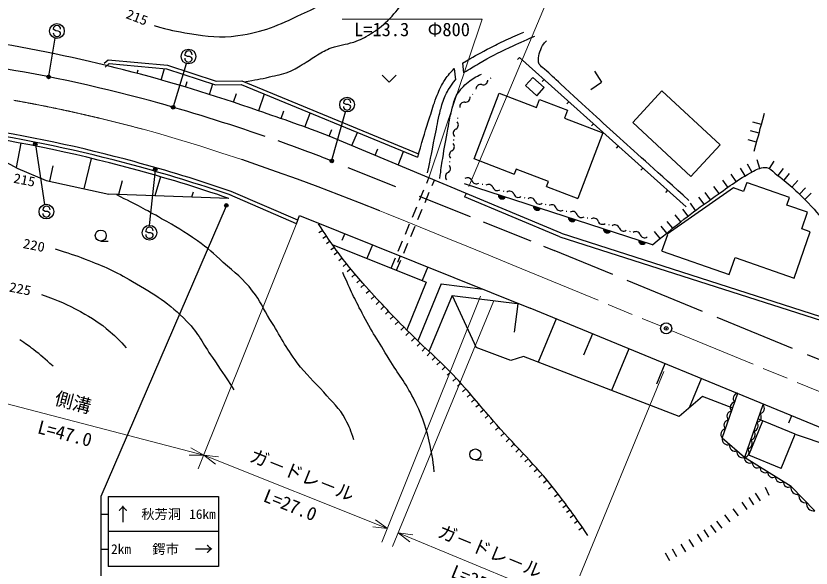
# Model space of a CAD drawing. Units: millimetres, scale not verified. Extents: x 40000 to 680000, y 20000 to 380000.
# Drawn here: x 280538 to 388479, y 259345 to 334326 of the extents above; entities that cross this region are included whole.
import ezdxf
from ezdxf.enums import TextEntityAlignment as Align

# ---------------------------------------------------------------- set-up
doc = ezdxf.new("R2010")
doc.units = ezdxf.units.MM
doc.header["$LTSCALE"] = 1000
doc.header["$PDMODE"] = 32
doc.header["$PDSIZE"] = 500
doc.linetypes.add('CHAIN', pattern=[18.5, 12, -1.5, 3.5, -1.5])
for name, color, linetype, lineweight in [('M-BGD', 7, 'Continuous', 25), ('M-BMK', 2, 'CHAIN', 13), ('M-BMK-SRVR', 3, 'Continuous', 25), ('M-STR-HTXT', 7, 'Continuous', 13), ('M-STR-STRC', 7, 'Continuous', 25)]:
    doc.layers.add(name, color=color, linetype=linetype, lineweight=lineweight)
doc.styles.add('@ＭＳ ゴシック', font='')
doc.styles.add('ＭＳ ゴシック', font='')
doc.styles.get('@ＭＳ ゴシック').set_extended_font_data('@MS Gothic')
doc.styles.get('ＭＳ ゴシック').set_extended_font_data('MS Gothic')

msp = doc.modelspace()

# ---------------------------------------------------------------- linework, layer by layer
at = {"layer": 'M-BGD'}
for p, q in [((292542, 327920), (293046, 328358)), ((293046, 328358), (301100, 327632)), ((348902, 328691), (348646, 328405)), ((348902, 328691), (371518, 308378)), ((292677, 327375), (293213, 327841)), ((293213, 327841), (300999, 327139)), ((300279, 325621), (300714, 327164)), ((300999, 327139), (307632, 324973)), ((301100, 327632), (307710, 325474)), ((340027, 327189), (340188, 325634)), ((341161, 327887), (341293, 326617)), ((296987, 326522), (297114, 327000)), ((330269, 326260), (331206, 325323)), ((332144, 326260), (331206, 325323)), ((349719, 324866), (350721, 325982)), ((350721, 325982), (352255, 324604)), ((359059, 326803), (360044, 325336)), ((303561, 324666), (303784, 325411)), ((306831, 323657), (307285, 325086)), ((307632, 324973), (311106, 325003)), ((307710, 325474), (311203, 325504)), ((311106, 325003), (335033, 315126)), ((311203, 325504), (335208, 315595)), ((344960, 325852), (345041, 325912)), ((352250, 325684), (351993, 325398)), ((358576, 324350), (360044, 325336)), ((342725, 314930), (346132, 323843)), ((346132, 323843), (351209, 321903)), ((349719, 324866), (351253, 323488)), ((351253, 323488), (352255, 324604)), ((364264, 319846), (368232, 324140)), ((368232, 324140), (376141, 316831)), ((310088, 322595), (310491, 323798)), ((314222, 323716), (313451, 321437)), ((342509, 323646), (342579, 323717)), ((351209, 321903), (351616, 322968)), ((351616, 322968), (355402, 321520)), ((355598, 322677), (355341, 322391)), ((316553, 320374), (316917, 321414)), ((319777, 319225), (320472, 321137)), ((355402, 321520), (354995, 320456)), ((340509, 320378), (340527, 320476)), ((354995, 320456), (360201, 318466)), ((358946, 319670), (358689, 319384)), ((364268, 319842), (372172, 312537)), ((381732, 319584), (380573, 319894)), ((271455, 318621), (280821, 313620)), ((323073, 318003), (323406, 318896)), ((326150, 316713), (326893, 318486)), ((360201, 318466), (356794, 309552)), ((381421, 318417), (380262, 318726)), ((354551, 304804), (323073, 318003)), ((339974, 317426), (339992, 317524)), ((381089, 317173), (379930, 317482)), ((281200, 317036), (280581, 313748)), ((329290, 315396), (329665, 316292)), ((362294, 316663), (362037, 316377)), ((372172, 312537), (376141, 316831)), ((322023, 315193), (323322, 314671)), ((332431, 314080), (333155, 315901)), ((335208, 315595), (335033, 315126)), ((290742, 314985), (289747, 310855)), ((339439, 314474), (339457, 314572)), ((342685, 314945), (348194, 312839)), ((380449, 313148), (379861, 314195)), ((381523, 313621), (381180, 314771)), ((382855, 313583), (383457, 314621)), ((280821, 313620), (284661, 311971)), ((285532, 313975), (285082, 311878)), ((325585, 313760), (332081, 311148)), ((348446, 313499), (348194, 312839)), ((352827, 311824), (348446, 313499)), ((365641, 313656), (365385, 313370)), ((379520, 312609), (378900, 313637)), ((383999, 312642), (384732, 313592)), ((284661, 311971), (293140, 310110)), ((300174, 312487), (299411, 309894)), ((336305, 311617), (336604, 312330)), ((337043, 311308), (337342, 312020)), ((377173, 311052), (376477, 312030)), ((378304, 311836), (377637, 312833)), ((384807, 312002), (385566, 312931)), ((385874, 311088), (386676, 311980)), ((294976, 311922), (294479, 310064)), ((366963, 303257), (341421, 311518)), ((343815, 311495), (343910, 311464)), ((352575, 311165), (352827, 311824)), ((352575, 311165), (356794, 309552)), ((377928, 310989), (368946, 304682)), ((375983, 310198), (375284, 311174)), ((379326, 310504), (377928, 310989)), ((379738, 311693), (379326, 310504)), ((385549, 309677), (379842, 311657)), ((386893, 310130), (387730, 310990)), ((309427, 309549), (293140, 310110)), ((304610, 310396), (304393, 309723)), ((318630, 306106), (309587, 310023)), ((318805, 306575), (309768, 310490)), ((335281, 309860), (342210, 307073)), ((335338, 309311), (335918, 310695)), ((336076, 309002), (336656, 310385)), ((341643, 310217), (341449, 309756)), ((346672, 310579), (346767, 310548)), ((368989, 310649), (368732, 310363)), ((374813, 309370), (374121, 310350)), ((387617, 309413), (388467, 310260)), ((354378, 304335), (341449, 309756)), ((349528, 309663), (349624, 309632)), ((352385, 308747), (352480, 308717)), ((372808, 307923), (372092, 308886)), ((373946, 308753), (373246, 309728)), ((385187, 308636), (385549, 309677)), ((334372, 307006), (334952, 308389)), ((335109, 306697), (335689, 308080)), ((355242, 307831), (355337, 307801)), ((371784, 307148), (371051, 308098)), ((388011, 307656), (385187, 308636)), ((387227, 305397), (388011, 307656)), ((318631, 306107), (319050, 307230)), ((319050, 307230), (350358, 294635)), ((358099, 306915), (358194, 306885)), ((370781, 306360), (370034, 307299)), ((333405, 304700), (333985, 306084)), ((334143, 304391), (334723, 305774)), ((343975, 306364), (350441, 303763)), ((360956, 306000), (361051, 305969)), ((368902, 304839), (368143, 305769)), ((369706, 305494), (368949, 306425)), ((322183, 305208), (321679, 304883)), ((322699, 304422), (322201, 304088)), ((325176, 304765), (324803, 303839)), ((354551, 304804), (411202, 286637)), ((363812, 305084), (363908, 305053)), ((367997, 304100), (367238, 305030)), ((368232, 302383), (369020, 304656)), ((386165, 298724), (388345, 305009)), ((388345, 305009), (387227, 305397)), ((292056, 303750), (293056, 303741)), ((323183, 303717), (322691, 303374)), ((332438, 302395), (333018, 303778)), ((333176, 302086), (333756, 303469)), ((354378, 304335), (411038, 286165)), ((323767, 302891), (323278, 302543)), ((323480, 303293), (336207, 298191)), ((324235, 302241), (323750, 301888)), ((328932, 303254), (328188, 301406)), ((352147, 303077), (353598, 302493)), ((361548, 299215), (353598, 302493)), ((368261, 302373), (377374, 299212)), ((324838, 301429), (324359, 301067)), ((331471, 300089), (332051, 301473)), ((332209, 299780), (332789, 301163)), ((332688, 301743), (332317, 300821)), ((377374, 299212), (378167, 301498)), ((378167, 301498), (386165, 298724)), ((325411, 300688), (324941, 300316)), ((336444, 300232), (335704, 298392)), ((325988, 299975), (325525, 299594)), ((326598, 299249), (326141, 298859)), ((327274, 298465), (326821, 298071)), ((336207, 298191), (333585, 291696)), ((338246, 297924), (335107, 290223)), ((338246, 297924), (343956, 297210)), ((373716, 294198), (363493, 298413)), ((327828, 297832), (327377, 297436)), ((328552, 297013), (328104, 296614)), ((329226, 296263), (328781, 295860)), ((339771, 296352), (336650, 288863)), ((339771, 296352), (348936, 295207)), ((339771, 296352), (343003, 289318)), ((329867, 295561), (329426, 295155)), ((330494, 294888), (330057, 294477)), ((348673, 295240), (348191, 291391)), ((331125, 294222), (330691, 293807)), ((405179, 272030), (350358, 294635)), ((331776, 293543), (331345, 293126)), ((332467, 292832), (332037, 292413)), ((353867, 293188), (351447, 287318)), ((385955, 289151), (375732, 293367)), ((333214, 292069), (332785, 291649)), ((333902, 291369), (333477, 290946)), ((334673, 290606), (334254, 290176)), ((358794, 291156), (357606, 288275)), ((335399, 289908), (334985, 289473)), ((347710, 287542), (343003, 289318)), ((336092, 289254), (335682, 288816)), ((336766, 288625), (336357, 288187)), ((363721, 289125), (361389, 283470)), ((397319, 284466), (387971, 288320)), ((337433, 288001), (337022, 287564)), ((338107, 287360), (337692, 286928)), ((349458, 288088), (347710, 287542)), ((370556, 279922), (349458, 288088)), ((338801, 286684), (338378, 286258)), ((368647, 287093), (367504, 284320)), ((339527, 285951), (339097, 285533)), ((340298, 285142), (339860, 284731)), ((373574, 285062), (371942, 281104)), ((340927, 284461), (340483, 284056)), ((341618, 283692), (341169, 283294)), ((342253, 282966), (341799, 282573)), ((376430, 277006), (378529, 283099)), ((342855, 282263), (342398, 281875)), ((373732, 282631), (370556, 279922)), ((377834, 281083), (373732, 282631)), ((343446, 281564), (342987, 281177)), ((344049, 280849), (343590, 280462)), ((381928, 281533), (379444, 274382)), ((344686, 280099), (344229, 279709)), ((386317, 277538), (381257, 279601)), ((385828, 280009), (385427, 279037)), ((345380, 279293), (344927, 278900)), ((346085, 278490), (345636, 278092)), ((380024, 274663), (381926, 279328)), ((346817, 277675), (346373, 277272)), ((384415, 272873), (386317, 277538)), ((386317, 277538), (404855, 271245)), ((347514, 276916), (347073, 276508)), ((379444, 274382), (376430, 277006)), ((348182, 276199), (347744, 275789)), ((348828, 275511), (348391, 275100)), ((349459, 274840), (349021, 274430)), ((350082, 274173), (349642, 273765)), ((385769, 270444), (379444, 274382)), ((384415, 272873), (380024, 274663)), ((342910, 274025), (343910, 274020)), ((350704, 273495), (350259, 273092)), ((351331, 272795), (350882, 272398)), ((351972, 272060), (351516, 271669)), ((352632, 271275), (352169, 270893)), ((353318, 270428), (352848, 270055)), ((382808, 269188), (382294, 270272)), ((388966, 267131), (385769, 270444)), ((354132, 269388), (353659, 269020)), ((380721, 267922), (380065, 268928)), ((381602, 268498), (380954, 269508)), ((354734, 268611), (354258, 268246)), ((355269, 267908), (354790, 267547)), ((379803, 267309), (379120, 268296)), ((355775, 267228), (355291, 266873)), ((378603, 266443), (377885, 267404)), ((356285, 266525), (355797, 266176)), ((356834, 265748), (356342, 265404)), ((376390, 264763), (375678, 265730)), ((377506, 265607), (376776, 266560)), ((357457, 264848), (356963, 264508)), ((374610, 263526), (373954, 264531)), ((375574, 264177), (374887, 265161)), ((373711, 262943), (373063, 263953)), ((371458, 261562), (370854, 262600)), ((372550, 262215), (371924, 263238)), ((369300, 260344), (368718, 261393)), ((370253, 260876), (369666, 261922))]:
    msp.add_line(p, q, dxfattribs=at)
msp.add_lwpolyline([(329952, 307842), (327161, 308943), (324364, 310028), (321560, 311095), (318748, 312140), (315928, 313162), (313098, 314158), (311206, 314806)], dxfattribs=at)
for centre in [(292063, 304500), (342914, 274775)]:
    msp.add_circle(centre, 750, dxfattribs=at)
for centre, radius, start, end in [((242465, 120802), 212822, 70.51595, 80.81489), ((245132, 125635), 204334, 74.75987, 81.32839), ((343613, 324394), 625, 73.25099, 179.51119), ((343973, 325591), 625, 253.25099, 359.51119), ((226072, 61351), 271371, 71.00703, 74.44501), ((341574, 323234), 625, 262.17697, 8.43717), ((341404, 321996), 625, 82.17697, 188.43717), ((226080, 61375), 274346, 69.29595, 71.42971), ((339971, 319510), 625, 296.59838, 42.85859), ((245112, 125914), 194500, 74.73269, 82.21591), ((245132, 125635), 195284, 74.76009, 81.32807), ((245132, 125635), 195784, 74.76009, 81.32807), ((340530, 318392), 625, 116.59838, 222.85859), ((226072, 61351), 271371, 69.29362, 70.61913), ((339436, 316558), 625, 296.59838, 42.85859), ((339996, 315440), 625, 116.59838, 222.85859), ((241716, 112318), 209530, 71.04753, 74.81606), ((241716, 112318), 208530, 71.05228, 74.81619), ((241716, 112318), 209030, 71.04753, 74.81619), ((339461, 312488), 625, 116.59838, 222.85859), ((338901, 313606), 625, 296.59838, 42.85859), ((341843, 311733), 625, 19.09464, 125.35484), ((343025, 312142), 625, 199.09464, 305.35484), ((344700, 310817), 625, 19.09464, 125.35484), ((345882, 311226), 625, 199.09464, 305.35484), ((346541, 309980), 512, 174.75869, 329.39793), ((346543, 309984), 417, 178.33851, 325.81811), ((346545, 309992), 325, 184.69817, 319.45844), ((346553, 310016), 250, 198.94821, 305.20841), ((347557, 309901), 625, 19.09464, 125.35484), ((348738, 310310), 625, 199.09464, 305.35484), ((350414, 308985), 625, 19.09464, 125.35484), ((351595, 309394), 625, 199.09464, 305.35484), ((351299, 308442), 512, 174.75869, 329.39793), ((351300, 308446), 417, 178.33851, 325.81811), ((351302, 308453), 325, 184.69817, 319.45844), ((351310, 308477), 250, 198.94821, 305.20841), ((353271, 308069), 625, 19.09464, 125.35484), ((354452, 308478), 625, 199.09464, 305.35484), ((356127, 307154), 625, 19.09464, 125.35484), ((356056, 306903), 512, 174.75869, 329.39793), ((356057, 306907), 417, 178.33851, 325.81811), ((356060, 306915), 325, 184.69817, 319.45844), ((356068, 306939), 250, 198.94821, 305.20841), ((357309, 307562), 625, 199.09464, 305.35484), ((358984, 306238), 625, 19.09464, 125.35484), ((360165, 306647), 625, 199.09464, 305.35484), ((361841, 305322), 625, 19.09464, 125.35484), ((363022, 305731), 625, 199.09464, 305.35484), ((360813, 305364), 512, 174.75869, 329.39793), ((360815, 305368), 417, 178.33851, 325.81811), ((360817, 305376), 325, 184.69817, 319.45844), ((360825, 305400), 250, 198.94821, 305.20841), ((364698, 304406), 625, 19.09464, 125.35484), ((365879, 304815), 625, 199.09464, 305.35484), ((365571, 303826), 512, 174.75869, 329.39793), ((365572, 303830), 417, 178.33851, 325.81811), ((365575, 303838), 325, 184.69817, 319.45844), ((365582, 303862), 250, 198.94821, 305.20841), ((378618, 282387), 718, 97.16255, 224.83157), ((378199, 281168), 718, 97.16255, 224.83157), ((377779, 279949), 718, 97.16255, 224.83157), ((381441, 281035), 697, 276.0051, 45.68209), ((381027, 279843), 697, 276.0051, 45.68209), ((377359, 278731), 718, 97.16255, 224.83157), ((380613, 278651), 697, 276.0051, 45.68209), ((376940, 277512), 718, 97.16255, 224.83157), ((380199, 277459), 697, 276.0051, 45.68209), ((377162, 276832), 752, 166.60083, 291.29152), ((379785, 276267), 697, 276.0051, 45.68209), ((378166, 275957), 752, 166.60083, 291.29152), ((379171, 275082), 752, 166.60083, 291.29152), ((379371, 275075), 697, 276.0051, 45.68209), ((380119, 274292), 682, 172.46891, 303.71686), ((381174, 273636), 682, 172.46891, 303.71686), ((382228, 272980), 682, 172.46891, 303.71686), ((383282, 272323), 682, 172.46891, 303.71686), ((384336, 271667), 682, 172.46891, 303.71686), ((385390, 271011), 682, 172.46891, 303.71686), ((386662, 270239), 916, 167.12088, 280.84361), ((387728, 269135), 916, 167.12088, 280.84361), ((388793, 268031), 916, 167.12088, 280.84361)]:
    msp.add_arc(centre, radius, start, end, dxfattribs=at)
for points, knots in [([(299293, 333030), (301487, 332399), (302207, 332232), (304116, 331937), (306653, 331546), (308139, 331301), (310682, 331654), (314207, 332142), (316105, 333029), (319316, 334562), (321570, 335639), (323008, 336154), (324734, 337959), (325852, 339127), (326295, 339719), (327189, 341291)], [0, 0, 0, 0, 1, 1, 1, 2, 2, 2, 3, 3, 3, 4, 4, 4, 5, 5, 5, 5]), ([(311525, 325376), (313165, 325657), (313623, 325726), (314948, 326041), (315989, 326288), (316606, 326338), (317595, 326747), (318454, 327103), (318887, 327408), (319686, 327883), (320394, 328305), (320745, 328615), (321458, 329029), (322177, 329445), (322576, 329701), (323355, 329990), (324504, 330416), (325234, 330378), (326391, 330780), (327330, 331106), (327841, 331355), (328688, 331875), (329676, 332482), (330177, 332917), (331023, 333710), (331925, 334557), (332275, 335183), (333140, 336068), (333909, 336856), (334185, 337112), (335177, 338015)], [0, 0, 0, 0, 1, 1, 1, 2, 2, 2, 3, 3, 3, 4, 4, 4, 5, 5, 5, 6, 6, 6, 7, 7, 7, 8, 8, 8, 9, 9, 9, 10, 10, 10, 10]), ([(341161, 327887), (342765, 328825), (343190, 329087), (344526, 329790), (345380, 330240), (345859, 330490), (346729, 330907), (347783, 331414), (348143, 331561), (349465, 332122)], [0, 0, 0, 0, 1, 1, 1, 2, 2, 2, 3, 3, 3, 3]), ([(341328, 326621), (342287, 327234), (342560, 327392), (343365, 327862), (344959, 328792), (345892, 329246), (347558, 330041), (348879, 330671), (349327, 330871), (350978, 331574)], [0, 0, 0, 0, 1, 1, 1, 2, 2, 2, 3, 3, 3, 3]), ([(371897, 309263), (363406, 316925), (361224, 318845), (354474, 325087), (353619, 325878), (353139, 326319), (352287, 327114), (352009, 327374), (351775, 327457), (351583, 327785), (351471, 327977), (351460, 328119), (351464, 328341), (351470, 328778), (351542, 329024), (351680, 329440), (351831, 329896), (351894, 330185), (352203, 330553), (352338, 330715), (352398, 330786), (352582, 330935)], [0, 0, 0, 0, 1, 1, 1, 2, 2, 2, 3, 3, 3, 4, 4, 4, 5, 5, 5, 6, 6, 6, 7, 7, 7, 7]), ([(335208, 315595), (335921, 318025), (336095, 318664), (336729, 320610), (337063, 321638), (337215, 322227), (337605, 323234), (337944, 324109), (338126, 324614), (338623, 325410), (339092, 326160), (339331, 326428), (340027, 327189)], [0, 0, 0, 0, 1, 1, 1, 2, 2, 2, 3, 3, 3, 4, 4, 4, 4]), ([(338087, 312243), (338258, 313565), (338309, 313914), (338474, 314981), (338713, 316537), (338880, 317404), (339178, 318950), (339407, 320138), (339476, 320819), (339812, 321981), (340009, 322663), (340067, 323085), (340451, 323681), (340918, 324406), (341250, 324785), (341916, 325332), (342554, 325856), (342878, 326015), (343728, 326421)], [0, 0, 0, 0, 1, 1, 1, 2, 2, 2, 3, 3, 3, 4, 4, 4, 5, 5, 5, 6, 6, 6, 6]), ([(336418, 313024), (336885, 315306), (337003, 315877), (337374, 317707), (337625, 318939), (337726, 319638), (338014, 320861), (338190, 321610), (338284, 322034), (338540, 322760), (338790, 323472), (338978, 323860), (339377, 324501), (339665, 324963), (339785, 325132), (340188, 325634)], [0, 0, 0, 0, 1, 1, 1, 2, 2, 2, 3, 3, 3, 4, 4, 4, 5, 5, 5, 5]), ([(366963, 303257), (370762, 306351), (371798, 307255), (375085, 309561), (377221, 311059), (378362, 312000), (380648, 313259), (380972, 313437), (381168, 313516), (381523, 313621), (381860, 313721), (382066, 313791), (382415, 313744), (382943, 313673), (383123, 313305), (383549, 312984), (385453, 311552), (386429, 310620), (388101, 308924), (390335, 306657), (391061, 304903), (393347, 302691), (394515, 301561), (395251, 300989), (396649, 300163), (397941, 299400), (398718, 299064), (400075, 298424), (400918, 298027), (401196, 297898), (402247, 297437)], [0, 0, 0, 0, 1, 1, 1, 2, 2, 2, 3, 3, 3, 4, 4, 4, 5, 5, 5, 6, 6, 6, 7, 7, 7, 8, 8, 8, 9, 9, 9, 10, 10, 10, 10]), ([(326395, 276774), (326013, 278043), (325819, 278494), (325283, 279520), (324426, 281160), (323521, 281809), (322316, 283214), (320949, 284809), (319984, 285537), (318731, 287223), (317112, 289402), (316454, 290794), (315028, 293103), (314100, 294606), (313745, 295560), (312677, 296967), (311360, 298704), (310292, 299395), (308681, 300863), (307363, 302065), (306622, 302746), (305174, 303789), (303367, 305091), (302248, 305667), (300321, 306784), (297989, 308136), (297167, 308534), (294223, 310015)], [0, 0, 0, 0, 1, 1, 1, 2, 2, 2, 3, 3, 3, 4, 4, 4, 5, 5, 5, 6, 6, 6, 7, 7, 7, 8, 8, 8, 9, 9, 9, 9]), ([(358190, 263778), (356147, 266775), (355517, 267616), (353673, 269977), (350812, 273641), (348823, 275371), (345755, 278864), (343611, 281305), (342516, 282768), (340298, 285142), (337808, 287806), (336170, 289059), (333614, 291661), (331223, 294095), (329894, 295473), (327646, 298039), (326047, 299864), (325174, 300914), (323767, 302891), (322899, 304111), (322605, 304535), (321631, 306073)], [0, 0, 0, 0, 1, 1, 1, 2, 2, 2, 3, 3, 3, 4, 4, 4, 5, 5, 5, 6, 6, 6, 7, 7, 7, 7]), ([(285857, 302679), (287810, 302095), (288377, 301891), (289958, 301290), (292542, 300307), (293986, 299691), (296364, 298280), (299445, 296452), (301259, 295417), (303750, 292843), (305381, 291158), (305881, 289868), (307208, 287935), (308370, 286240), (308735, 285692), (310139, 283568)], [0, 0, 0, 0, 1, 1, 1, 2, 2, 2, 3, 3, 3, 4, 4, 4, 5, 5, 5, 5]), ([(337314, 272398), (337125, 274330), (337018, 274960), (336646, 276566), (336099, 278933), (335603, 280239), (334502, 282405), (333393, 284587), (332458, 285632), (331194, 287729), (329736, 290149), (328846, 291467), (327536, 293971), (326430, 296085), (326082, 296832), (324902, 299482)], [0, 0, 0, 0, 1, 1, 1, 2, 2, 2, 3, 3, 3, 4, 4, 4, 5, 5, 5, 5]), ([(284007, 296483), (286499, 295567), (287332, 295292), (289288, 294180), (290943, 293240), (291888, 292698), (293318, 291444), (294227, 290647), (294563, 290326), (295514, 289263)], [0, 0, 0, 0, 1, 1, 1, 2, 2, 2, 3, 3, 3, 3]), ([(285590, 286743), (284356, 287857), (284016, 288188), (282927, 289017), (282211, 289562), (281960, 289746), (281053, 290357)], [0, 0, 0, 0, 1, 1, 1, 2, 2, 2, 2])]:
    msp.add_open_spline(points, degree=3, knots=knots, dxfattribs=at)
msp.add_open_spline([(380766, 315961), (381453, 318539), (381453, 318539), (382141, 321116)], degree=3, dxfattribs=at)
at = {"layer": 'M-BMK'}
for p, q in [((344739, 301819), (348467, 300282)), ((348467, 300282), (368114, 292181)), ((369500, 291609), (422426, 269787))]:
    msp.add_line(p, q, dxfattribs=at)
for points in [[(311206, 314806), (308359, 315752), (305501, 316665), (302632, 317542), (299752, 318380), (297793, 318924)], [(329952, 307842), (327161, 308943), (324364, 310028), (321560, 311095), (318748, 312140), (315928, 313162), (313098, 314158), (311206, 314806)], [(344739, 301819), (341965, 302962), (339191, 304102), (336414, 305238), (333634, 306366), (330850, 307484), (329952, 307842)]]:
    msp.add_lwpolyline(points, dxfattribs=at)
for start, end in [(76.46444, 81.40621), (74.75538, 76.46444)]:
    msp.add_arc((245204, 125961), 200000, start, end, dxfattribs=at)
at = {"layer": 'M-BMK-SRVR'}
msp.add_circle((368807, 291895), 750, dxfattribs=at)
msp.add_point((368807, 291895), dxfattribs=at)
at = {"layer": 'M-STR-HTXT'}
for p, q in [((342030, 311139), (356664, 346041)), ((324808, 333902), (343808, 333902)), ((343808, 333902), (336604, 312330)), ((318657, 306246), (305295, 272817)), ((343585, 296282), (330223, 262853)), ((345381, 295559), (331658, 262277)), ((368493, 286029), (354771, 252748)), ((306037, 274674), (269332, 284279)), ((306037, 274674), (304299, 275664)), ((304037, 274663), (306037, 274674)), ((306037, 274674), (330965, 264710)), ((308023, 274438), (306037, 274674)), ((306037, 274674), (307639, 273477)), ((330965, 264710), (329363, 265908)), ((328979, 264947), (330965, 264710)), ((355533, 254597), (332421, 264126)), ((334404, 263868), (332421, 264126)), ((332421, 264126), (334009, 262911))]:
    msp.add_line(p, q, dxfattribs=at)
at = {"layer": 'M-STR-STRC'}
for p, q in [((285713, 332416), (285614, 332534)), ((285958, 332276), (285713, 332416)), ((286259, 332274), (285958, 332276)), ((286504, 332162), (286259, 332274)), ((286610, 332026), (286504, 332162)), ((284999, 326144), (285857, 331307)), ((303575, 328950), (303475, 329068)), ((303820, 328811), (303575, 328950)), ((304120, 328809), (303820, 328811)), ((304366, 328697), (304120, 328809)), ((304471, 328560), (304366, 328697)), ((301913, 322013), (303714, 327843)), ((325102, 322419), (325002, 322537)), ((325347, 322279), (325102, 322419)), ((325647, 322277), (325347, 322279)), ((325892, 322165), (325647, 322277)), ((325998, 322029), (325892, 322165)), ((323442, 314730), (325280, 321302)), ((283182, 316814), (284436, 308720)), ((299438, 313386), (298634, 305883)), ((284281, 307890), (284181, 308008)), ((284525, 307751), (284281, 307890)), ((284826, 307748), (284525, 307751)), ((285071, 307636), (284826, 307748)), ((285177, 307500), (285071, 307636)), ((309060, 308491), (292060, 269047)), ((298276, 305024), (298177, 305142)), ((298521, 304885), (298276, 305024)), ((298822, 304882), (298521, 304885)), ((299067, 304771), (298822, 304882)), ((299173, 304634), (299067, 304771)), ((292060, 269047), (292060, 257547)), ((293060, 269047), (308060, 269047)), ((293060, 269047), (293060, 259547)), ((308060, 269047), (308060, 259547)), ((292060, 266672), (293060, 266672)), ((308060, 264297), (293060, 264297)), ((292060, 261922), (293060, 261922)), ((308060, 259547), (293060, 259547))]:
    msp.add_line(p, q, dxfattribs=at)
for centre, radius in [((286109, 332275), 1000), ((303970, 328810), 1000), ((284982, 326045), 100), ((284982, 326045), 80), ((284982, 326045), 60), ((284982, 326045), 40), ((284982, 326045), 20), ((325497, 322278), 1000), ((301884, 321918), 100), ((301884, 321918), 80), ((301884, 321918), 60), ((301884, 321918), 40), ((301884, 321918), 20), ((283167, 316913), 100), ((283167, 316913), 80), ((283167, 316913), 60), ((283167, 316913), 40), ((283167, 316913), 20), ((323415, 314633), 100), ((323415, 314633), 80), ((323415, 314633), 60), ((323415, 314633), 40), ((323415, 314633), 20), ((299449, 313486), 100), ((299449, 313486), 80), ((299449, 313486), 60), ((299449, 313486), 40), ((299449, 313486), 20), ((284676, 307749), 1000), ((309100, 308582), 100), ((309100, 308582), 80), ((309100, 308582), 60), ((309100, 308582), 40), ((309100, 308582), 20), ((298672, 304884), 1000)]:
    msp.add_circle(centre, radius, dxfattribs=at)
for centre, start, end in [((286114, 332530), 359.55488, 179.55488), ((286110, 332030), 179.55488, 359.55488), ((303975, 329064), 359.55488, 179.55488), ((303971, 328564), 179.55488, 359.55488), ((325502, 322533), 359.55488, 179.55488), ((325498, 322033), 179.55488, 359.55488), ((284681, 308004), 359.55488, 179.55488), ((284677, 307504), 179.55488, 359.55488), ((298677, 305138), 359.55488, 179.55488), ((298673, 304638), 179.55488, 359.55488)]:
    msp.add_arc(centre, 500, start, end, dxfattribs=at)
for p in [(284982, 326045), (301884, 321918), (283167, 316913), (323415, 314633), (299449, 313486), (309100, 308582)]:
    msp.add_point(p, dxfattribs=at)

# ---------------------------------------------------------------- texts
at = {"layer": 'M-BGD', "style": 'ＭＳ ゴシック', "width": 1.1}
for s, rotation, p in [('215', 338.873, (296986, 334135)), ('215', 348.873, (281699, 312052)), ('220', 348.873, (282998, 303184)), ('225', 348.873, (281123, 297271))]:
    msp.add_text(s, height=1320, rotation=rotation, dxfattribs=at).set_placement(p, align=Align.MIDDLE_CENTER)
at = {"layer": 'M-STR-HTXT', "style": 'ＭＳ ゴシック'}
msp.add_text('L=13.3\u3000Φ800', height=1833, dxfattribs=at).set_placement((334308, 333402), align=Align.TOP_CENTER)
for s, rotation, p in [('側溝', 345.336, (287938, 280444)), ('ガ－ドレ－ル', 338.213, (318872, 270621)), ('ガ－ドレ－ル', 337.593, (344358, 260286))]:
    msp.add_text(s, height=1833, rotation=rotation, dxfattribs=at).set_placement(p, align=Align.BOTTOM_CENTER)
at = {"layer": 'M-STR-HTXT', "style": '@ＭＳ ゴシック'}
for s, rotation, p in [('L=47.0', 345.336, (287432, 278509)), ('L=27.0', 338.213, (318130, 268764)), ('L=25.0', 337.593, (343596, 258437))]:
    msp.add_text(s, height=1833, rotation=rotation, dxfattribs=at).set_placement(p, align=Align.TOP_CENTER)
at = {"layer": 'M-STR-STRC', "style": 'ＭＳ ゴシック'}
for s, height, p in [('↑', 1833, (295060, 266672)), ('秋芳洞', 1320, (300260, 266672)), ('鍔市', 1320, (300860, 261922)), ('→', 1833, (306060, 261922))]:
    msp.add_text(s, height=height, dxfattribs=at).set_placement(p, align=Align.MIDDLE_CENTER)
msp.add_text('16km', height=1320, dxfattribs=at).set_placement((307660, 266672), align=Align.MIDDLE_RIGHT)
msp.add_text('2km', height=1320, dxfattribs=at).set_placement((293460, 261922), align=Align.MIDDLE_LEFT)

doc.saveas('drawing.dxf')
